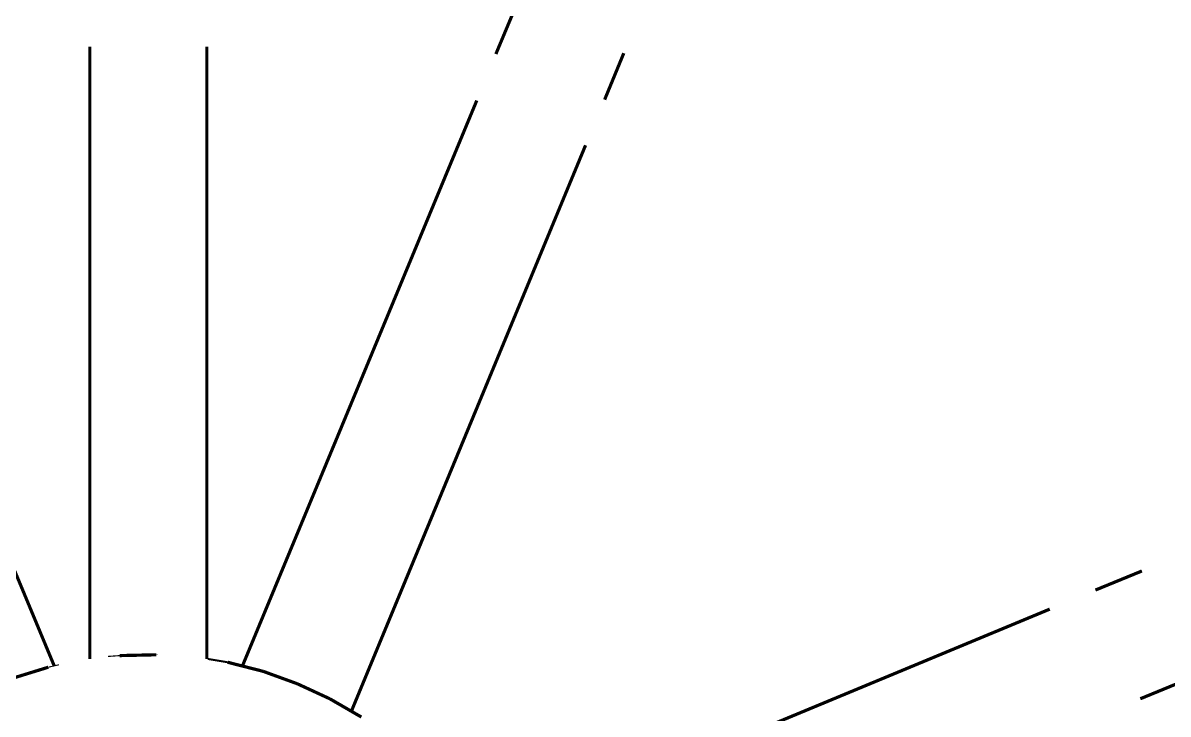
# Model space of a CAD drawing. Extents: x 0 to 595, y -1 to 841.
# Drawn here: x 389.4 to 418.61, y 360.23 to 377.87 of the extents above; entities that cross this region are included whole.
import ezdxf

# ---------------------------------------------------------------- set-up
doc = ezdxf.new("R2010")
doc.units = 0
doc.header["$MEASUREMENT"] = 0
doc.header["$XCLIPFRAME"] = 2
doc.linetypes.add('atContinuous2', pattern=[0])
doc.layers.add('at_Entity', color=7, linetype='Continuous')
picture_1 = doc.add_image_def('image1.jpg', size_in_pixel=(1446, 2048))

msp = doc.modelspace()

# ---------------------------------------------------------------- linework, layer by layer
at = {"layer": 'at_Entity', "color": 7}
for points in [[(401.467, 377.074, 0.0822, 0.0822, 0), (401.954, 378.239, 0.0822, 0.0822, 0)], [(391.11, 361.634, 0.0822, 0.0822, 0), (391.11, 377.265, 0.0822, 0.0822, 0)], [(394.096, 361.634, 0.0822, 0.0822, 0), (394.096, 377.265, 0.0822, 0.0822, 0)], [(404.241, 375.909, 0.0822, 0.0822, 0), (404.729, 377.095, 0.0822, 0.0822, 0)], [(390.199, 361.465, 0.0822, 0.0822, 0), (384.205, 375.888, 0.0822, 0.0822, 0)], [(395.007, 361.465, 0.0822, 0.0822, 0), (400.98, 375.888, 0.0822, 0.0822, 0)], [(397.782, 360.3, 0.0822, 0.0822, 0), (403.754, 374.744, 0.0822, 0.0822, 0)], [(416.759, 363.392, 0.0822, 0.0822, 0), (417.945, 363.879, 0.0822, 0.0822, 0)], [(401.17, 356.911, 0.0822, 0.0822, 0), (415.594, 362.905, 0.0822, 0.0822, 0)], [(391.576, 361.698, 0.0297, 0.0297, 0), (391.872, 361.719, 0.0297, 0.0297, 0)], [(391.872, 361.719, 0.0822, 0.0822, 0), (392.804, 361.74, 0.0822, 0.0822, 0)], [(392.804, 361.74, 0.00424, 0.00424, 0), (392.847, 361.74, 0.00424, 0.00424, 0)], [(394.117, 361.634, 0.0515, 0.0515, 0), (394.626, 361.549, 0.0515, 0.0515, 0)], [(389.161, 361.147, 0.0822, 0.0822, 0), (390.051, 361.422, 0.0822, 0.0822, 0)], [(390.051, 361.422, 0.0283, 0.0283, 0), (390.326, 361.486, 0.0283, 0.0283, 0)], [(394.626, 361.549, 0.0822, 0.0822, 0), (395.536, 361.316, 0.0822, 0.0822, 0)], [(395.536, 361.316, 0.0822, 0.0822, 0), (396.405, 360.999, 0.0822, 0.0822, 0)], [(396.405, 360.999, 0.0822, 0.0822, 0), (397.231, 360.617, 0.0822, 0.0822, 0)], [(417.903, 360.617, 0.0822, 0.0822, 0), (419.089, 361.105, 0.0822, 0.0822, 0)], [(397.231, 360.617, 0.0822, 0.0822, 0), (398.036, 360.151, 0.0822, 0.0822, 0)]]:
    msp.add_lwpolyline(points, format="xyseb", dxfattribs=at)
at = {"layer": 'at_Entity', "color": 7, "linetype": 'atContinuous2'}
msp.add_circle((391.384, 351.921), 81.838, dxfattribs=at)
for centre, radius, start, end in [((392.55, 351.803), 83.004, 89.95615, 180.0415), ((392.646, 351.78), 83.031, 359.97459, 90.0226)]:
    msp.add_arc(centre, radius, start, end, dxfattribs=at)

# ---------------------------------------------------------------- pictures from other files: only their frames are drawn
image = msp.add_image(picture_1, insert=(0, 0.007), size_in_units=(594.459, 841.545))
image.set_boundary_path([(0.0258, 2047.9834), (1446.026, 2047.9834), (1446.026, -0.0166), (0.0258, -0.0166), (0.0258, 2047.9834)])

doc.saveas('drawing.dxf')
